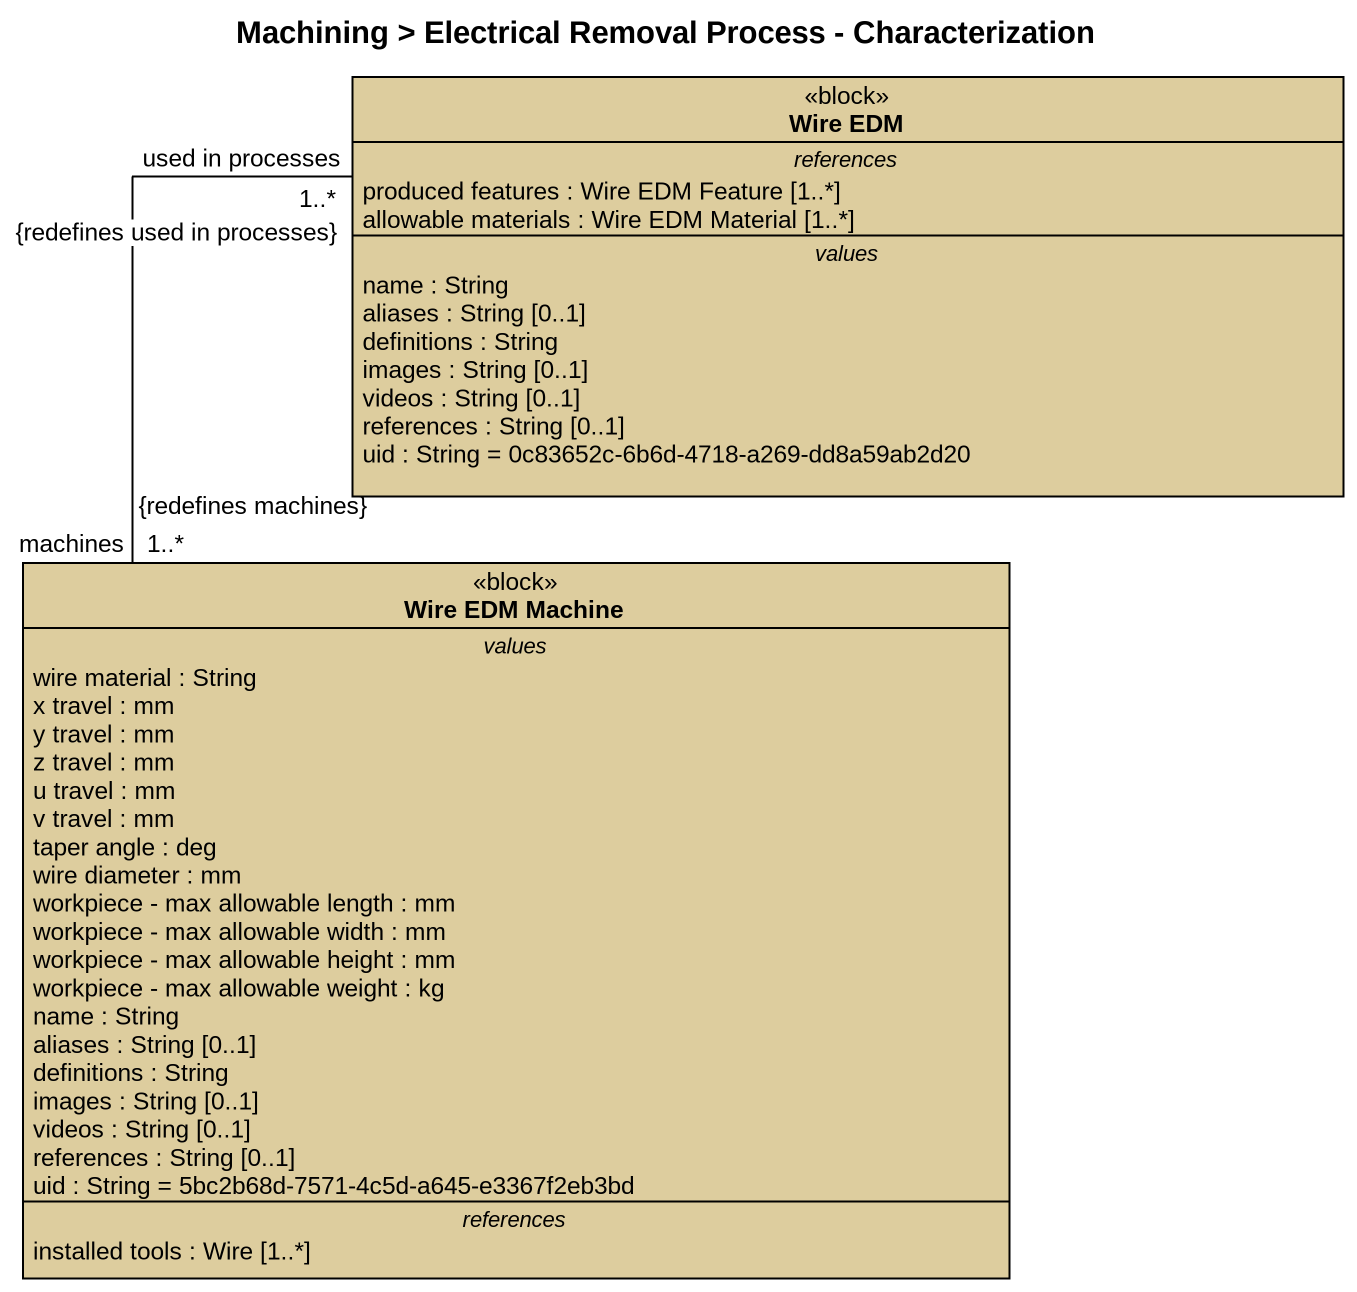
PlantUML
@startuml
title Machining > Electrical Removal Process - Characterization
hide circle
hide empty members
class "Wire EDM" as Wire_EDM <<block>> #DDCD9E {
  -- references --
  produced features : Wire EDM Feature [1..*]
  allowable materials : Wire EDM Material [1..*]
  -- values --
  name : String
  aliases : String [0..1]
  definitions : String
  images : String [0..1]
  videos : String [0..1]
  references : String [0..1]
  uid : String = 0c83652c-6b6d-4718-a269-dd8a59ab2d20
}
class "Wire EDM Machine" as Wire_EDM_Machine <<block>> #DDCD9E {
  -- values --
  wire material : String
  x travel : mm
  y travel : mm
  z travel : mm
  u travel : mm
  v travel : mm
  taper angle : deg
  wire diameter : mm
  workpiece - max allowable length : mm
  workpiece - max allowable width : mm
  workpiece - max allowable height : mm
  workpiece - max allowable weight : kg
  name : String
  aliases : String [0..1]
  definitions : String
  images : String [0..1]
  videos : String [0..1]
  references : String [0..1]
  uid : String = 5bc2b68d-7571-4c5d-a645-e3367f2eb3bd
  -- references --
  installed tools : Wire [1..*]
}
Wire_EDM "used in processes\n1..*\n{redefines used in processes}" -- "machines\n1..*\n{redefines machines}" Wire_EDM_Machine
@enduml
